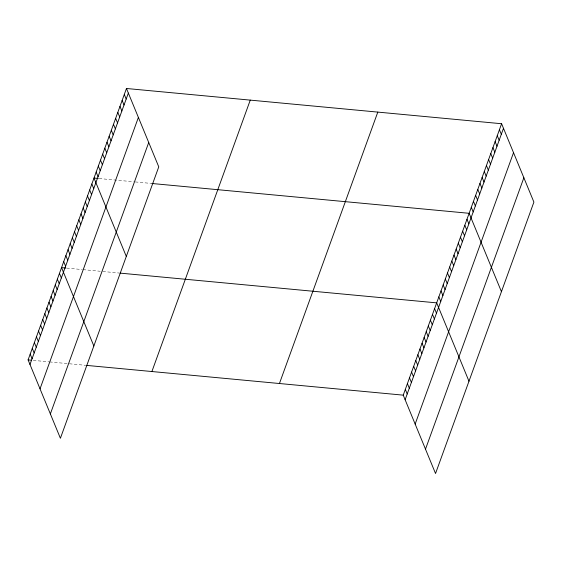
<?xml version="1.0" encoding="UTF-8"?>
<svg xmlns="http://www.w3.org/2000/svg" width="562" height="562" viewBox="0 0 562 562"><rect width="100%" height="100%" fill="white"/><g stroke="black" fill="none" stroke-linecap="round" stroke-linejoin="round"><path stroke-width="0.42" stroke-dasharray="2.81 2.11" d="M99.165 178.533L133.552 181.765M135.266 181.926L150.742 183.381M66.702 268.102L82.178 269.556M83.035 269.641L100.233 271.256M102.811 271.495L119.144 273.034M33.256 360.382L48.732 361.837M49.589 361.921L67.644 363.614M69.365 363.776L85.698 365.314"/><path stroke-width="0.84" d="M126.464 88.487L158.765 166.851L60.401 438.269L28.1 359.898L126.464 88.487L501.599 123.731L533.9 202.102L435.536 473.513L403.235 395.149L501.599 123.731M29.99 364.485L128.354 93.067M40.028 388.834L138.393 117.416M50.362 413.92L148.726 142.502M151.895 371.531L250.259 100.12M279.44 383.516L377.804 112.105M405.125 399.73L503.489 128.319M415.156 424.078L513.528 152.667M425.497 449.164L523.861 177.754M98.301 178.456L94.002 178.049L126.302 256.42M151.607 183.465L469.137 213.3L501.437 291.671M65.845 268.025L61.546 267.617L93.847 345.981M120.001 273.111L436.681 302.869L468.982 381.233M28.1 359.898L31.535 360.221M86.555 365.391L403.235 395.149M499.435 129.703L501.325 134.29M497.272 135.674L499.161 140.261M495.108 141.645L496.998 146.232M492.944 147.616L494.834 152.204M490.781 153.588L492.67 158.175M488.617 159.559L490.507 164.146M486.453 165.53L488.343 170.117M484.289 171.501L486.179 176.089M482.126 177.473L484.015 182.06M479.962 183.444L481.852 188.031M477.798 189.415L479.688 194.002M475.635 195.386L477.517 199.974M473.464 201.358L475.354 205.945M471.3 207.329L473.19 211.916M466.973 219.271L468.863 223.859M464.809 225.243L466.699 229.83M462.645 231.214L464.535 235.801M460.482 237.185L462.371 241.772M458.318 243.156L460.208 247.744M456.154 249.128L458.044 253.715M453.991 255.099L455.88 259.686M451.827 261.07L453.717 265.657M449.663 267.041L451.553 271.629M447.5 273.013L449.389 277.593M445.336 278.984L447.226 283.564M443.172 284.955L445.062 289.535M441.008 290.926L442.898 295.507M438.845 296.898L440.734 301.478M434.588 308.636L436.477 313.217M432.501 314.404L434.391 318.984M430.408 320.171L432.297 324.752M428.321 325.939L430.204 330.519M426.228 331.706L428.118 336.287M424.134 337.474L426.024 342.054M422.048 343.242L423.938 347.822M419.954 349.009L421.844 353.589M417.868 354.777L419.758 359.357M415.775 360.544L417.664 365.124M413.688 366.312L415.578 370.892M411.595 372.079L413.484 376.659M409.508 377.847L411.398 382.427M407.415 383.614L409.305 388.194M405.328 389.382L407.211 393.962M124.3 94.458L126.19 99.038M122.137 100.429L124.026 105.01M119.973 106.401L121.863 110.981M117.809 112.372L119.699 116.952M115.646 118.343L117.535 122.923M113.482 124.314L115.372 128.895M111.318 130.279L113.208 134.866M109.154 136.25L111.044 140.837M106.991 142.221L108.88 146.808M104.827 148.192L106.717 152.78M102.663 154.164L104.553 158.751M100.5 160.135L102.382 164.722M98.336 166.106L100.219 170.693M96.165 172.077L98.055 176.665M91.838 184.02L93.728 188.607M89.674 189.991L91.564 194.578M87.51 195.962L89.4 200.55M85.347 201.934L87.236 206.521M83.183 207.905L85.073 212.492M81.019 213.876L82.909 218.463M78.856 219.847L80.745 224.435M76.692 225.819L78.582 230.406M74.528 231.79L76.418 236.377M72.365 237.761L74.254 242.348M70.201 243.732L72.091 248.32M68.037 249.704L69.927 254.291M65.873 255.675L67.763 260.262M63.71 261.646L65.599 266.233M59.453 273.385L61.342 277.972M57.366 279.152L59.256 283.74M55.273 284.92L57.162 289.507M53.186 290.687L55.069 295.275M51.093 296.455L52.983 301.042M48.999 302.223L50.889 306.81M46.913 307.99L48.803 312.577M44.819 313.758L46.709 318.345M42.733 319.525L44.623 324.112M40.64 325.293L42.529 329.88M38.553 331.06L40.443 335.647M36.46 336.828L38.349 341.415M34.373 342.595L36.263 347.183M32.28 348.363L34.17 352.95M30.193 354.13L32.076 358.718"/></g></svg>
